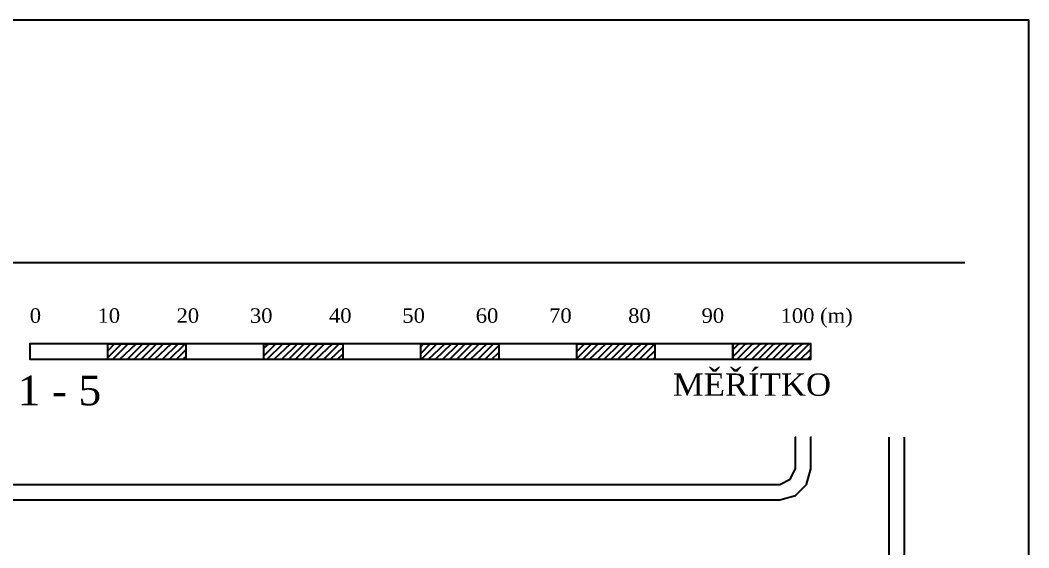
# Model space of a CAD drawing. Header units: millimetres. Extents: x -51 to 2999949, y -1641567 to 415040.
# Drawn here: x 1010620 to 1139949, y -1412228 to -1344567 of the extents above; entities that cross this region are included whole.
import ezdxf

# ---------------------------------------------------------------- set-up
doc = ezdxf.new("R2010")
doc.units = ezdxf.units.MM
doc.header["$LTSCALE"] = 75
doc.header["$MEASUREMENT"] = 0
doc.layers.get('0').update_dxf_attribs({"linetype": 'CONTINUOUS'})
doc.styles.add('TIMESNEWROMAN', font='times.ttf')

msp = doc.modelspace()

# ---------------------------------------------------------------- linework, layer by layer
msp.add_line((938166.6185, -1375648.4035), (1131752.1823, -1375648.4035))
msp.add_lwpolyline([(929948.9938, -1344567.3715), (929948.9938, -1641567.3715), (1139948.9938, -1641567.3715), (1139948.9938, -1344567.3715)], close=True)
for points in [[(1011851.0381, -1388044.8614), (1021855.6645, -1388044.8614), (1021855.6645, -1386090.2321), (1031860.2843, -1386090.2321), (1031860.2843, -1388044.8614), (1041864.9041, -1388044.8614), (1041864.9041, -1386090.2321), (1051972.395, -1386090.2321), (1051972.395, -1388044.8614), (1061977.0279, -1388044.8614), (1061977.0279, -1386090.2321), (1071981.6346, -1386090.2321), (1071981.6346, -1388044.8614), (1081986.2675, -1388044.8614), (1081986.2675, -1386090.2321), (1091990.8873, -1386090.2321), (1091990.8873, -1388044.8614), (1101995.5072, -1388044.8614), (1101995.5072, -1386090.2321), (1011851.0381, -1386090.2321), (1011851.0381, -1388044.8614), (1102098.3783, -1388044.8614)], [(1021855.6645, -1386964.6887), (1022730.1081, -1386090.2321), (1022832.9792, -1386090.2321)], [(1021855.6645, -1387839.1192), (1023604.5386, -1386090.2321), (1023707.4097, -1386090.2321)], [(1022498.635, -1388044.8614), (1024478.9821, -1386090.2321), (1024607.5841, -1386090.2321)], [(1023398.7964, -1388044.8614), (1025482.0146, -1386090.2321), (1025584.8857, -1386090.2321)], [(1024376.098, -1388044.8614), (1026356.4582, -1386090.2321), (1026459.3293, -1386090.2321)], [(1025250.5546, -1388044.8614), (1027230.9018, -1386090.2321), (1027359.4906, -1386090.2321)], [(1026150.7029, -1388044.8614), (1028105.3322, -1386090.2321), (1028233.9211, -1386090.2321)], [(1027025.1465, -1388044.8614), (1029005.4936, -1386090.2321), (1029108.3778, -1386090.2321)], [(1027899.5901, -1388044.8614), (1029982.8083, -1386090.2321), (1030085.6794, -1386090.2321)], [(1028876.8916, -1388044.8614), (1030857.2519, -1386090.2321), (1030985.8407, -1386090.2321)], [(1029777.0661, -1388044.8614), (1031757.4132, -1386090.2321), (1031860.2843, -1386090.2321)], [(1041864.9041, -1386630.3315), (1042507.8746, -1386090.2321), (1042636.4766, -1386090.2321)], [(1041864.9041, -1387607.6592), (1043408.036, -1386090.2321), (1043510.9071, -1386090.2321)], [(1042302.1194, -1388044.8614), (1044282.4665, -1386090.2321), (1044385.3507, -1386090.2321)], [(1043176.5629, -1388044.8614), (1045259.7942, -1386090.2321), (1045388.3831, -1386090.2321)], [(1044179.5954, -1388044.8614), (1046159.9425, -1386090.2321), (1046262.8136, -1386090.2321)], [(1045054.039, -1388044.8614), (1047034.3861, -1386090.2321), (1047137.2703, -1386090.2321)], [(1045928.4825, -1388044.8614), (1047908.8297, -1386090.2321), (1048011.7008, -1386090.2321)], [(1046802.913, -1388044.8614), (1048783.2602, -1386090.2321), (1048886.1443, -1386090.2321)], [(1047677.3566, -1388044.8614), (1049657.7168, -1386090.2321), (1049786.3057, -1386090.2321)], [(1048577.518, -1388044.8614), (1050660.7362, -1386090.2321), (1050763.6073, -1386090.2321)], [(1049554.8326, -1388044.8614), (1051535.1798, -1386090.2321), (1051638.064, -1386090.2321)], [(1061977.0279, -1386398.8715), (1062311.359, -1386090.2321), (1062414.2432, -1386090.2321)], [(1061977.0279, -1387299.0198), (1063185.8156, -1386090.2321), (1063288.6867, -1386090.2321)], [(1062079.899, -1388044.8614), (1064060.2461, -1386090.2321), (1064188.835, -1386090.2321)], [(1062980.0473, -1388044.8614), (1065063.2786, -1386090.2321), (1065166.1628, -1386090.2321)], [(1063854.5039, -1388044.8614), (1065937.7222, -1386090.2321), (1066040.5933, -1386090.2321)], [(1064831.8055, -1388044.8614), (1066812.1527, -1386090.2321), (1066915.0368, -1386090.2321)], [(1065706.2491, -1388044.8614), (1067686.6093, -1386090.2321), (1067815.1982, -1386090.2321)], [(1066606.4105, -1388044.8614), (1068586.7576, -1386090.2321), (1068689.6287, -1386090.2321)], [(1067480.841, -1388044.8614), (1069461.2012, -1386090.2321), (1069564.0723, -1386090.2321)], [(1068355.2976, -1388044.8614), (1070438.5158, -1386090.2321), (1070567.1047, -1386090.2321)], [(1069332.5992, -1388044.8614), (1071312.9463, -1386090.2321), (1071441.5483, -1386090.2321)], [(1070232.7737, -1388044.8614), (1071981.6346, -1386295.9743), (1072084.5188, -1386295.9743)], [(1081986.2675, -1386193.1032), (1082089.1386, -1386090.2321), (1082217.7275, -1386090.2321)], [(1081986.2675, -1387067.5598), (1082989.3, -1386090.2321), (1083092.1842, -1386090.2321)], [(1081986.2675, -1387941.9903), (1083863.7436, -1386090.2321), (1083966.6147, -1386090.2321)], [(1082757.8269, -1388044.8614), (1084738.1741, -1386090.2321), (1084841.0452, -1386090.2321)], [(1083632.2705, -1388044.8614), (1085715.5018, -1386090.2321), (1085844.0907, -1386090.2321)], [(1084635.303, -1388044.8614), (1086615.6501, -1386090.2321), (1086718.5212, -1386090.2321)], [(1085509.7465, -1388044.8614), (1087490.0937, -1386090.2321), (1087592.9778, -1386090.2321)], [(1086384.1901, -1388044.8614), (1088364.5372, -1386090.2321), (1088467.4083, -1386090.2321)], [(1087258.6206, -1388044.8614), (1089238.9677, -1386090.2321), (1089341.8388, -1386090.2321)], [(1088133.0642, -1388044.8614), (1090242.0133, -1386090.2321), (1090344.8844, -1386090.2321)], [(1089136.0966, -1388044.8614), (1091116.4438, -1386090.2321), (1091219.3149, -1386090.2321)], [(1090010.5402, -1388044.8614), (1091990.8873, -1386090.2321), (1092093.7715, -1386090.2321)], [(1101995.5072, -1388044.8614), (1112000.127, -1388044.8614), (1112000.127, -1386090.2321), (1101995.5072, -1386090.2321), (1101995.5072, -1388044.8614), (1102098.3783, -1388044.8614)], [(1101995.5072, -1386836.0737), (1102767.0666, -1386090.2321), (1102869.9507, -1386090.2321)], [(1101995.5072, -1387736.2481), (1103641.5101, -1386090.2321), (1103744.3943, -1386090.2321)], [(1102535.6066, -1388044.8614), (1104515.9537, -1386090.2321), (1104644.5426, -1386090.2321)], [(1103435.7549, -1388044.8614), (1105518.9862, -1386090.2321), (1105621.8703, -1386090.2321)], [(1104413.0826, -1388044.8614), (1106393.4297, -1386090.2321), (1106496.3008, -1386090.2321)], [(1105287.5131, -1388044.8614), (1107267.8602, -1386090.2321), (1107396.4622, -1386090.2321)], [(1106187.6745, -1388044.8614), (1108142.3038, -1386090.2321), (1108270.9058, -1386090.2321)], [(1107062.118, -1388044.8614), (1109042.4652, -1386090.2321), (1109145.3363, -1386090.2321)], [(1107936.5485, -1388044.8614), (1109916.8957, -1386090.2321), (1110019.7798, -1386090.2321)], [(1108811.0052, -1388044.8614), (1110894.2234, -1386090.2321), (1111022.8123, -1386090.2321)], [(1109814.0246, -1388044.8614), (1111794.3717, -1386090.2321), (1111897.2559, -1386090.2321)], [(1030651.4966, -1388044.8614), (1031860.2843, -1386836.0737), (1031963.1554, -1386836.0737)], [(1050429.2762, -1388044.8614), (1051972.395, -1386527.4604), (1052075.2792, -1386527.4604)], [(1051303.7067, -1388044.8614), (1051972.395, -1387401.8909), (1052075.2792, -1387401.8909)], [(1071107.2041, -1388044.8614), (1071981.6346, -1387170.4309), (1072084.5188, -1387170.4309)], [(1090884.9838, -1388044.8614), (1091990.8873, -1386964.6887), (1092093.7715, -1386964.6887)], [(1110688.4681, -1388044.8614), (1112000.127, -1386733.2026), (1112103.0111, -1386733.2026)], [(1111562.9117, -1388044.8614), (1112000.127, -1387607.6592), (1112103.0111, -1387607.6592)], [(1031525.9402, -1388044.8614), (1031860.2843, -1387736.2481), (1031963.1554, -1387736.2481)], [(1091785.1321, -1388044.8614), (1091990.8873, -1387839.1192), (1092093.7715, -1387839.1192)], [(955784.0135, -1398049.4943), (955784.0135, -1402113.0596), (956324.1064, -1404093.4068), (957764.3607, -1405507.9367), (959847.5854, -1406073.7539), (1108039.4327, -1406073.7539), (1110019.7798, -1405507.9367), (1111460.0406, -1404093.4068), (1112000.127, -1402113.0596), (1112000.127, -1398049.4943), (1112103.0111, -1398049.4943)], [(957764.3607, -1398049.4943), (957764.3607, -1402113.0596), (958407.3312, -1403424.7185), (959847.5854, -1404093.4068), (1108039.4327, -1404093.4068), (1109351.0915, -1403424.7185), (1110019.7798, -1402113.0596), (1110019.7798, -1398049.4943), (1110122.664, -1398049.4943)], [(1122004.7468, -1398049.4943), (1122004.7468, -1494109.2804), (1122107.6179, -1494109.2804)], [(1123985.0939, -1398049.4943), (1123985.0939, -1494109.2804), (1124087.9781, -1494109.2804)]]:
    msp.add_lwpolyline(points)

# ---------------------------------------------------------------- texts
at = {"attachment_point": 7, "style": 'TIMESNEWROMAN'}
for s, insert, char_height, width in [('\\W1.03;0\\~\\~\\~\\~\\~\\~\\~\\~\\~\\~10\\~\\~\\~\\~\\~\\~\\~\\~\\~\\~20\\~\\~\\~\\~\\~\\~\\~\\~\\~30\\~\\~\\~\\~\\~\\~\\~\\~\\~\\~40\\~\\~\\~\\~\\~\\~\\~\\~\\~50\\~\\~\\~\\~\\~\\~\\~\\~\\~60\\~\\~\\~\\~\\~\\~\\~\\~\\~70\\~\\~\\~\\~\\~\\~\\~\\~\\~\\~80\\~\\~\\~\\~\\~\\~\\~\\~\\~90\\~\\~\\~\\~\\~\\~\\~\\~\\~\\~100\\~(m)', (1011851.0381, -1383981.1652), 1861.0337746, 104185.902222), ('\\W1.03;MĚŘÍTKO', (1094305.5786, -1392777.0104), 2863.160702, 21087.585931), ('\\W1.02;Varianty\\~osazení\\~do\\~terénu\\~\\~1\\~-\\~5', (944570.606, -1395194.5859), 3793.664797, 76615.213946)]:
    msp.add_mtext(s, dxfattribs=dict(at, insert=insert, char_height=char_height, width=width))

doc.saveas('drawing.dxf')
